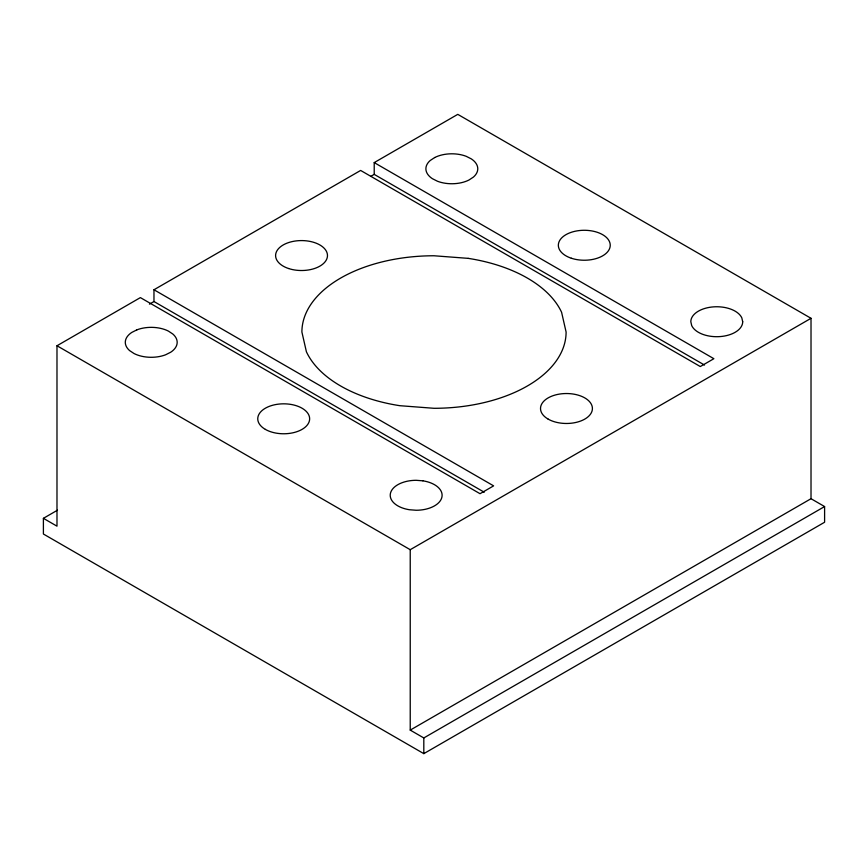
<?xml version="1.0" encoding="UTF-8"?>
<svg xmlns="http://www.w3.org/2000/svg" width="868" height="868" viewBox="0 0 868 868"><rect width="100%" height="100%" fill="white"/><g stroke="black" fill="none" stroke-linecap="round" stroke-linejoin="round"><path stroke-width="1.3" d="M811.016 498.709L811.016 318.306L410.228 549.694L410.228 730.107L811.016 498.709L824.6 506.554L824.6 522.243L423.812 753.641L43.4 534.015L43.4 518.326L56.984 526.171L56.984 345.757L140.377 297.605L480.037 493.708L493.621 485.863L153.972 289.76L153.972 301.532L484.246 492.221M153.972 289.76L360.632 170.443L700.292 366.546L713.876 358.701L374.216 162.598L374.216 174.37L704.501 365.059M374.216 162.598L457.772 114.359L811.016 318.306M149.437 304.147L153.972 301.532M370.82 176.323L374.216 174.37M43.4 518.326L57.462 510.2M410.228 730.107L423.812 737.952L824.6 506.554M56.984 345.757L410.228 549.694M423.812 737.952L423.812 753.641M434.684 157.542L430.224 160.493A25.942 14.973 0 0 0 432.373 178.678L437.472 181.249A25.942 14.973 0 0 0 468.98 180.012L473.429 177.072A25.942 14.973 0 0 0 471.291 158.877L466.192 156.305A25.942 14.973 0 0 0 434.684 157.542M136.884 329.851L131.784 332.422A25.942 14.973 0 0 0 129.636 350.618L134.084 353.558A25.942 14.973 0 0 0 165.593 354.795L170.703 352.224A25.942 14.973 0 0 0 172.841 334.039L168.392 331.088A25.942 14.973 0 0 0 136.884 329.851M468.188 258.36L434 255.767A132.099 76.265 0 0 0 301.901 332.032L306.404 351.768A132.099 76.265 0 0 0 399.812 405.692L434 408.296A132.099 76.265 0 0 0 566.099 332.032L561.596 312.285A132.099 76.265 0 0 0 468.188 258.36M422.879 480.818L416.173 480.308A25.942 14.973 0 0 0 390.448 493.328A25.942 14.973 0 0 0 409.457 509.744L416.173 510.254A25.942 14.973 0 0 0 441.888 497.234A25.942 14.973 0 0 0 422.879 480.818M742.704 321.735L741.815 317.862A25.942 14.973 0 0 0 713.377 306.881A25.942 14.973 0 0 0 690.82 321.735L691.709 325.608A25.942 14.973 0 0 0 720.147 336.578A25.942 14.973 0 0 0 742.704 321.735M571.328 258.23A25.942 14.973 0 0 0 610.237 245.253A25.942 14.973 0 0 0 571.328 232.288A25.942 14.973 0 0 0 571.328 258.23M548.12 419.092A25.942 14.973 0 0 0 591.52 412.387A25.942 14.973 0 0 0 559.751 394.039A25.942 14.973 0 0 0 548.12 419.092M265.358 429.389A25.942 14.973 0 0 0 308.758 422.673A25.942 14.973 0 0 0 276.99 404.336A25.942 14.973 0 0 0 265.358 429.389M288.567 268.516A25.942 14.973 0 0 0 327.475 255.55A25.942 14.973 0 0 0 288.567 242.584A25.942 14.973 0 0 0 288.567 268.516"/></g></svg>
